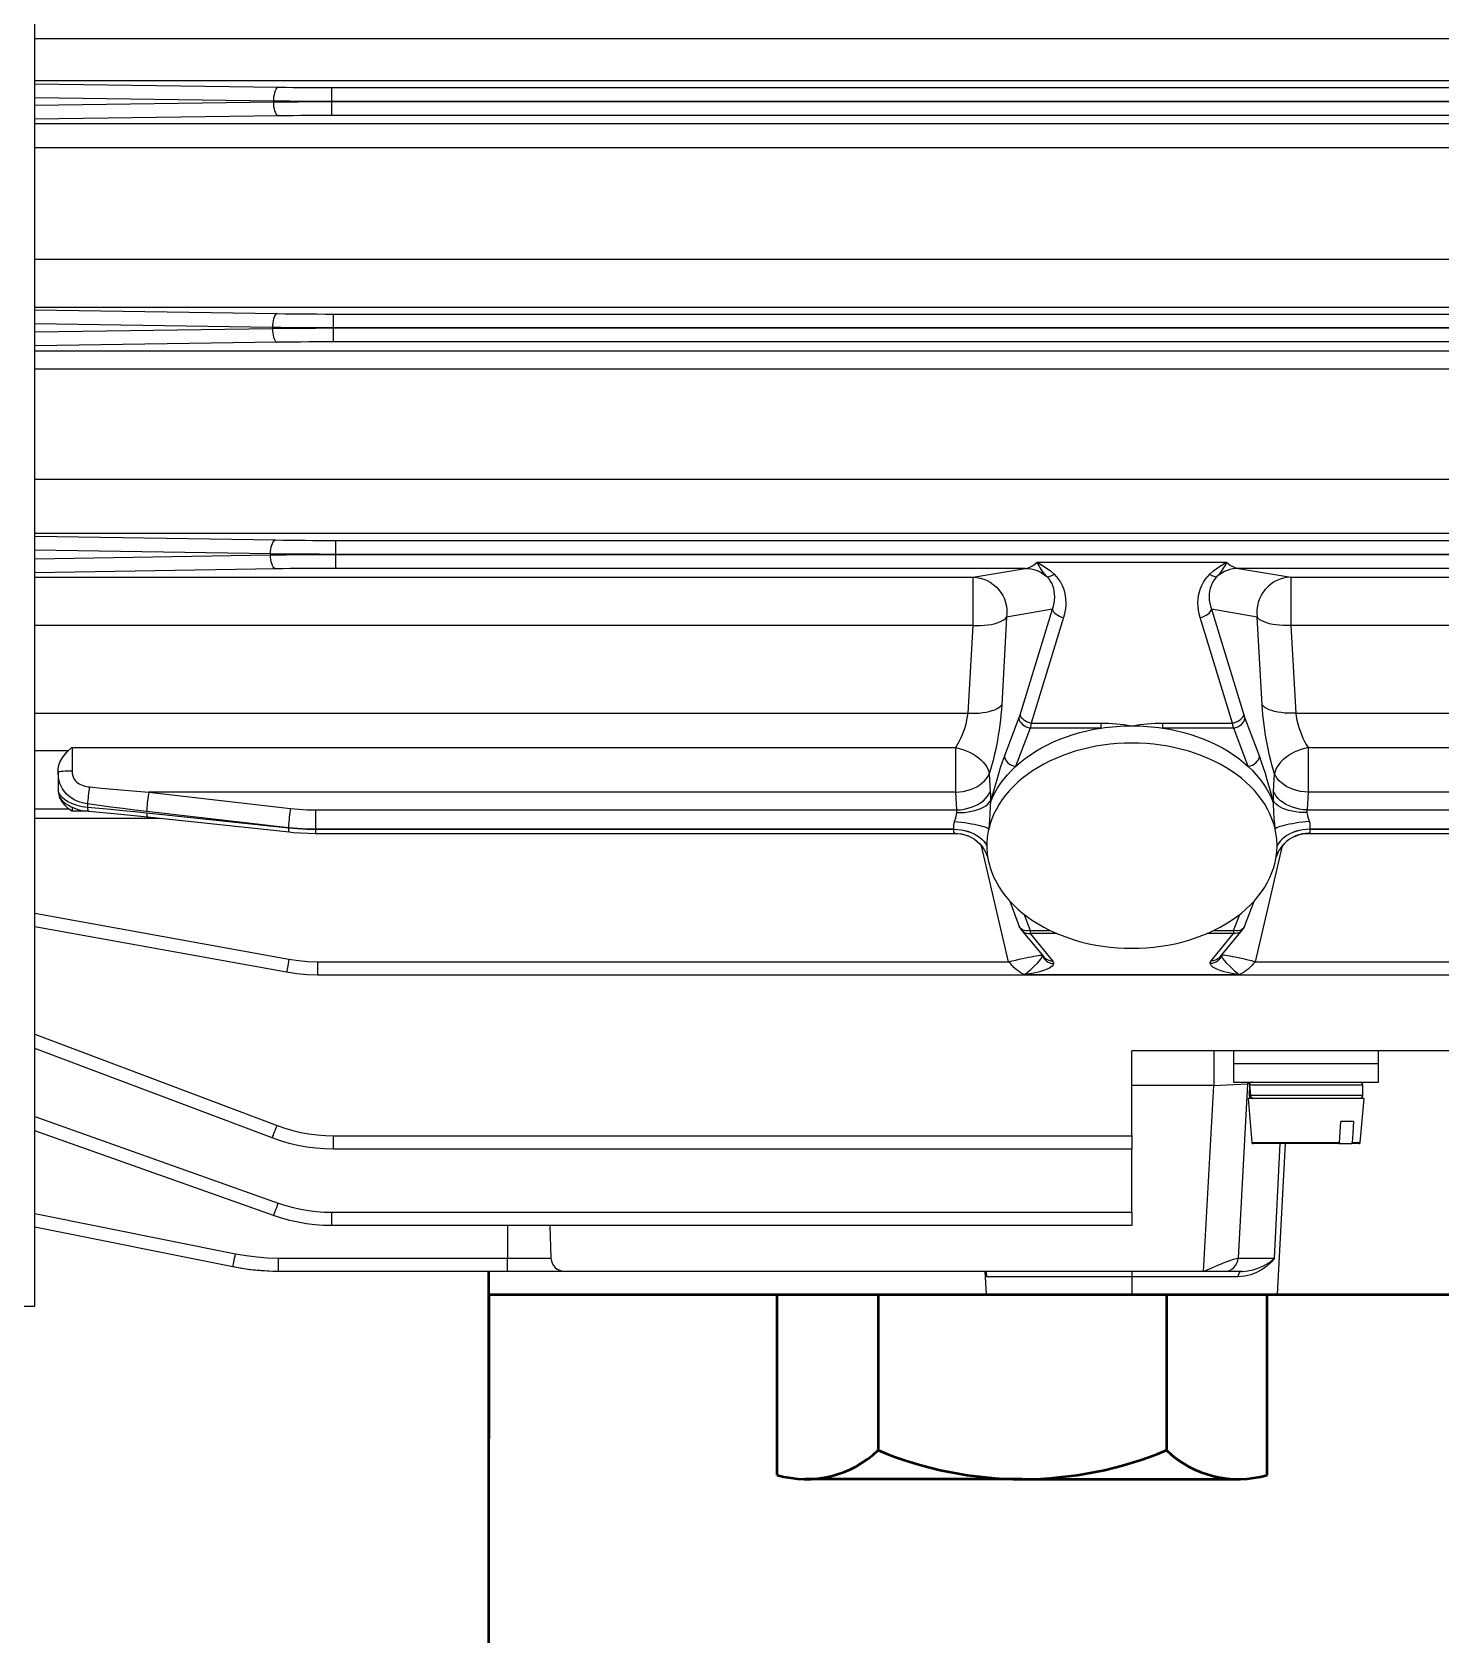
# Model space of a CAD drawing. Header units: millimetres. Extents: x 184 to 2141, y 95 to 1347.
# Drawn here: x 507.2 to 556.1, y 959.8 to 1015.4 of the extents above; entities that cross this region are included whole.
import ezdxf

# ---------------------------------------------------------------- set-up
doc = ezdxf.new("R2010")
doc.units = ezdxf.units.MM
doc.layers.add('gruba', color=7, linetype='Continuous', lineweight=50)

msp = doc.modelspace()

# ---------------------------------------------------------------- linework, layer by layer
at = {"color": 7, "linetype": 'Continuous'}
for p, q in [((507.276, 971.167), (507.276, 1075.424)), ((507.276, 1015.132), (602.239, 1015.132)), ((602.239, 1013.665), (507.276, 1013.665)), ((507.276, 1013.567), (515.722, 1013.447)), ((515.561, 1012.964), (507.276, 1013.082)), ((507.276, 1012.819), (515.561, 1012.937)), ((515.561, 1012.937), (515.561, 1012.964)), ((517.576, 1012.951), (517.576, 1013.434)), ((517.576, 1013.434), (588.798, 1013.434)), ((588.798, 1012.951), (517.576, 1012.951)), ((517.576, 1012.949), (517.576, 1012.951)), ((517.576, 1012.949), (588.798, 1012.949)), ((517.576, 1012.467), (517.576, 1012.949)), ((515.722, 1012.454), (507.276, 1012.334)), ((588.798, 1012.467), (517.576, 1012.467)), ((507.276, 1012.194), (602.239, 1012.194)), ((602.239, 1011.348), (507.276, 1011.348)), ((507.276, 1007.486), (602.239, 1007.486)), ((602.239, 1005.812), (507.276, 1005.812)), ((507.276, 1005.721), (515.685, 1005.595)), ((515.516, 1005.112), (507.276, 1005.236)), ((517.63, 1005.581), (517.63, 1005.098)), ((517.63, 1005.581), (588.744, 1005.581)), ((507.276, 1004.959), (515.516, 1005.082)), ((515.685, 1004.599), (507.276, 1004.473)), ((515.516, 1005.082), (515.516, 1005.112)), ((517.63, 1005.096), (517.63, 1005.098)), ((588.744, 1005.098), (517.63, 1005.098)), ((517.63, 1005.096), (588.744, 1005.096)), ((517.63, 1005.096), (517.63, 1004.613)), ((588.744, 1004.613), (517.63, 1004.613)), ((507.276, 1004.307), (602.239, 1004.307)), ((602.239, 1003.669), (507.276, 1003.669)), ((507.276, 999.848), (602.239, 999.848)), ((602.239, 997.969), (507.276, 997.969)), ((507.276, 997.88), (515.63, 997.744)), ((515.449, 997.261), (507.276, 997.394)), ((517.715, 997.245), (517.715, 997.728)), ((517.715, 997.728), (588.659, 997.728)), ((507.276, 997.094), (515.449, 997.227)), ((515.449, 997.261), (515.449, 997.227)), ((588.659, 997.245), (517.715, 997.245)), ((517.715, 997.245), (517.715, 997.243)), ((517.715, 996.76), (517.715, 997.243)), ((517.715, 997.243), (588.659, 997.243)), ((542.048, 996.971), (548.619, 996.971)), ((515.63, 996.744), (507.276, 996.608)), ((507.276, 996.449), (539.823, 996.449)), ((541.634, 996.76), (517.715, 996.76)), ((539.823, 996.449), (541.634, 996.76)), ((539.823, 994.78), (539.823, 996.449)), ((588.659, 996.76), (549.034, 996.76)), ((549.034, 996.76), (550.844, 996.449)), ((550.844, 996.449), (602.239, 996.449)), ((550.844, 996.449), (550.844, 994.78)), ((542.576, 995.339), (540.988, 995.066)), ((541.455, 991.679), (542.576, 995.339)), ((549.679, 995.066), (548.092, 995.339)), ((548.092, 995.339), (549.213, 991.679)), ((539.823, 994.78), (507.276, 994.78)), ((539.65, 991.736), (539.823, 994.78)), ((540.988, 995.066), (540.816, 992.022)), ((542.964, 995.053), (541.843, 991.393)), ((548.824, 991.393), (547.703, 995.053)), ((549.852, 992.022), (549.679, 995.066)), ((550.844, 994.78), (551.017, 991.736)), ((602.239, 994.78), (550.844, 994.78)), ((507.276, 991.736), (539.65, 991.736)), ((540.911, 990.232), (541.415, 991.563)), ((541.843, 991.393), (544.266, 991.393)), ((544.266, 991.219), (544.266, 991.393)), ((546.401, 991.393), (548.824, 991.393)), ((546.401, 991.219), (546.401, 991.393)), ((549.252, 991.563), (549.756, 990.232)), ((551.017, 991.736), (603.528, 991.736)), ((541.804, 991.219), (541.3, 989.889)), ((544.266, 991.219), (541.804, 991.219)), ((548.864, 991.219), (546.401, 991.219)), ((549.368, 989.889), (548.864, 991.219)), ((507.276, 990.444), (508.449, 990.444)), ((508.565, 990.544), (539.22, 990.544)), ((508.565, 990.544), (508.565, 989.725)), ((539.22, 988.994), (539.22, 990.544)), ((551.447, 990.544), (551.447, 988.994)), ((551.447, 990.544), (597.809, 990.544)), ((508.081, 989.689), (508.081, 989.775)), ((508.081, 989.689), (508.081, 989.062)), ((540.385, 989.638), (540.422, 989.023)), ((550.246, 989.023), (550.282, 989.638)), ((508.565, 988.485), (508.565, 988.337)), ((509.103, 988.587), (509.103, 988.476)), ((511.23, 988.994), (516.15, 988.429)), ((539.22, 988.994), (511.23, 988.994)), ((539.256, 988.38), (539.22, 988.994)), ((540.43, 988.639), (540.426, 988.697)), ((550.237, 988.639), (550.241, 988.697)), ((551.447, 988.994), (551.411, 988.38)), ((595.143, 988.994), (551.447, 988.994)), ((507.276, 988.422), (508.449, 988.422)), ((507.276, 988.092), (511.608, 988.092)), ((509.091, 988.337), (508.565, 988.337)), ((516.075, 987.764), (511.156, 988.329)), ((511.156, 988.28), (516.075, 987.759)), ((511.18, 988.137), (516.099, 987.616)), ((517.008, 988.38), (517.008, 987.71)), ((517.008, 988.38), (539.256, 988.38)), ((551.411, 988.38), (589.366, 988.38)), ((516.075, 987.764), (516.075, 987.759)), ((539.161, 987.71), (517.008, 987.71)), ((517.008, 987.71), (517.008, 987.709)), ((517.008, 987.709), (539.161, 987.709)), ((517.008, 987.709), (517.008, 987.568)), ((517.008, 987.568), (539.2, 987.568)), ((539.198, 987.571), (539.177, 987.572)), ((539.2, 987.571), (539.198, 987.571)), ((551.467, 987.568), (589.366, 987.568)), ((589.366, 987.71), (551.507, 987.71)), ((551.507, 987.709), (589.366, 987.709)), ((541.058, 983.117), (540.119, 987.13)), ((550.548, 987.131), (549.609, 983.117)), ((541.095, 985.22), (541.428, 984.341)), ((549.24, 984.341), (549.573, 985.22)), ((507.276, 984.798), (516.092, 983.206)), ((541.592, 984.759), (541.804, 984.199)), ((548.863, 984.199), (549.075, 984.759)), ((516.006, 982.749), (507.276, 984.326)), ((541.494, 984.227), (542.274, 983.284)), ((541.804, 984.199), (542.499, 984.199)), ((541.804, 984.199), (541.804, 984.093)), ((542.731, 984.093), (541.804, 984.093)), ((541.804, 984.093), (542.584, 983.15)), ((548.863, 984.093), (547.936, 984.093)), ((548.083, 983.15), (548.863, 984.093)), ((548.169, 984.199), (548.863, 984.199)), ((548.393, 983.284), (549.173, 984.227)), ((548.863, 984.199), (548.863, 984.093)), ((517.08, 983.117), (541.058, 983.117)), ((517.08, 983.117), (517.08, 982.653)), ((549.609, 983.117), (589.294, 983.117)), ((589.294, 982.653), (517.08, 982.653)), ((541.614, 982.669), (549.053, 982.669)), ((507.276, 980.607), (515.679, 977.438)), ((515.508, 977.005), (507.276, 980.11)), ((595.071, 980.027), (545.334, 980.027)), ((545.334, 977.08), (545.334, 980.027)), ((548.17, 980.027), (548.17, 978.819)), ((548.858, 980.027), (548.858, 979.584)), ((548.858, 979.584), (548.858, 978.94)), ((548.858, 979.584), (553.892, 979.584)), ((548.858, 979.584), (553.892, 979.584)), ((553.892, 979.584), (553.892, 980.027)), ((553.892, 978.94), (553.892, 979.584)), ((548.17, 978.819), (545.334, 978.819)), ((547.821, 972.376), (548.17, 978.819)), ((548.17, 978.819), (549.343, 978.882)), ((548.858, 978.94), (553.892, 978.94)), ((549.343, 978.882), (549.014, 972.834)), ((549.347, 978.94), (549.343, 978.882)), ((549.423, 978.882), (549.343, 978.882)), ((549.405, 978.587), (549.405, 978.477)), ((549.406, 978.477), (549.405, 978.477)), ((553.344, 978.839), (549.414, 978.839)), ((553.344, 978.477), (549.444, 978.477)), ((553.344, 978.477), (553.344, 978.839)), ((549.361, 978.376), (549.495, 976.842)), ((553.388, 978.376), (549.361, 978.376)), ((553.254, 976.842), (553.388, 978.376)), ((507.276, 977.748), (515.719, 974.747)), ((552.535, 976.842), (552.583, 977.571)), ((553.026, 977.571), (552.583, 977.571)), ((515.557, 974.311), (507.276, 977.255)), ((517.64, 977.08), (545.334, 977.08)), ((517.64, 976.616), (517.64, 977.08)), ((545.334, 977.08), (545.334, 976.616)), ((549.495, 976.842), (552.535, 976.842)), ((552.505, 976.806), (549.535, 976.806)), ((550.281, 972.834), (550.482, 976.806)), ((550.389, 971.57), (550.663, 976.806)), ((552.505, 976.806), (552.947, 976.806)), ((553.214, 976.806), (552.947, 976.806)), ((552.978, 976.842), (553.254, 976.842)), ((545.334, 976.616), (517.64, 976.616)), ((545.334, 974.426), (545.334, 976.616)), ((507.276, 974.38), (514.239, 972.986)), ((517.58, 974.426), (545.334, 974.426)), ((517.58, 973.962), (517.58, 974.426)), ((545.334, 974.426), (545.334, 973.962)), ((514.145, 972.532), (507.276, 973.908)), ((545.334, 973.962), (517.58, 973.962)), ((523.667, 973.962), (523.667, 972.838)), ((525.142, 973.962), (525.181, 972.838)), ((514.34, 972.493), (514.154, 972.531)), ((514.341, 972.496), (514.34, 972.493)), ((515.527, 972.378), (515.527, 972.376)), ((515.717, 972.376), (515.527, 972.376)), ((515.727, 972.838), (523.667, 972.838)), ((515.727, 972.376), (515.727, 972.838)), ((523.667, 972.376), (515.727, 972.376)), ((523.667, 972.838), (525.181, 972.838)), ((523.667, 972.376), (523.667, 972.838)), ((525.66, 972.376), (523.667, 972.376)), ((547.821, 972.376), (525.66, 972.376)), ((540.236, 972.374), (540.278, 971.57)), ((545.334, 972.376), (545.334, 972.185)), ((545.334, 972.376), (545.334, 972.185)), ((548.548, 972.376), (547.821, 972.376)), ((549.157, 972.376), (548.548, 972.376)), ((549.014, 972.834), (550.281, 972.834)), ((540.288, 972.185), (540.28, 972.343)), ((545.334, 972.185), (540.288, 972.185)), ((545.334, 972.185), (545.334, 972.185)), ((549.012, 972.185), (545.334, 972.185)), ((545.334, 972.185), (545.334, 971.57)), ((545.334, 972.185), (545.334, 971.57)), ((532.564, 971.57), (531.372, 971.57)), ((532.564, 971.57), (543.453, 971.57)), ((545.334, 971.57), (540.278, 971.57)), ((545.334, 971.57), (545.334, 971.57)), ((550.389, 971.57), (545.334, 971.57)), ((472.923, 971.167), (507.276, 971.167))]:
    msp.add_line(p, q, dxfattribs=at)
at = {"color": 7, "linetype": 'Continuous', "flags": 128}
for points in [[(515.561, 1012.964), (515.564, 1013.046), (515.572, 1013.126), (515.585, 1013.2), (515.601, 1013.268), (515.621, 1013.328), (515.643, 1013.376), (515.668, 1013.413), (515.695, 1013.437), (515.722, 1013.447)], [(517.576, 1012.951), (517.282, 1012.952), (516.99, 1012.952), (516.699, 1012.954), (516.409, 1012.955), (516.123, 1012.958), (515.84, 1012.961), (515.561, 1012.964)], [(515.561, 1012.937), (515.84, 1012.94), (516.123, 1012.943), (516.409, 1012.945), (516.699, 1012.947), (516.99, 1012.948), (517.282, 1012.949), (517.576, 1012.949)], [(515.722, 1012.454), (515.695, 1012.464), (515.668, 1012.488), (515.643, 1012.524), (515.621, 1012.573), (515.601, 1012.632), (515.585, 1012.7), (515.572, 1012.775), (515.564, 1012.855), (515.561, 1012.937)], [(515.722, 1013.447), (515.979, 1013.444), (516.239, 1013.441), (516.503, 1013.438), (516.769, 1013.437), (517.037, 1013.435), (517.306, 1013.434), (517.576, 1013.434)], [(517.576, 1012.467), (517.306, 1012.466), (517.037, 1012.466), (516.769, 1012.464), (516.503, 1012.462), (516.239, 1012.46), (515.979, 1012.457), (515.722, 1012.454)], [(515.685, 1005.595), (515.657, 1005.585), (515.629, 1005.561), (515.603, 1005.524), (515.579, 1005.476), (515.558, 1005.417), (515.541, 1005.349), (515.528, 1005.274), (515.52, 1005.194), (515.516, 1005.112)], [(515.685, 1005.595), (515.954, 1005.591), (516.226, 1005.588), (516.503, 1005.586), (516.782, 1005.584), (517.063, 1005.582), (517.346, 1005.581), (517.63, 1005.581)], [(517.63, 1005.098), (517.322, 1005.098), (517.014, 1005.099), (516.708, 1005.101), (516.405, 1005.103), (516.104, 1005.105), (515.808, 1005.108), (515.516, 1005.112)], [(515.516, 1005.082), (515.808, 1005.086), (516.104, 1005.089), (516.405, 1005.092), (516.708, 1005.094), (517.014, 1005.095), (517.322, 1005.096), (517.63, 1005.096)], [(515.516, 1005.082), (515.52, 1005), (515.528, 1004.921), (515.541, 1004.846), (515.558, 1004.778), (515.579, 1004.719), (515.603, 1004.67), (515.629, 1004.633), (515.657, 1004.609), (515.685, 1004.599)], [(517.63, 1004.613), (517.346, 1004.613), (517.063, 1004.612), (516.782, 1004.611), (516.503, 1004.609), (516.226, 1004.606), (515.954, 1004.603), (515.685, 1004.599)], [(515.449, 997.261), (515.452, 997.343), (515.461, 997.423), (515.475, 997.498), (515.493, 997.566), (515.516, 997.625), (515.541, 997.674), (515.569, 997.71), (515.599, 997.734), (515.63, 997.744)], [(515.63, 997.744), (515.88, 997.74), (516.134, 997.737), (516.392, 997.734), (516.653, 997.732), (516.916, 997.73), (517.181, 997.729), (517.448, 997.728), (517.715, 997.728)], [(517.715, 997.245), (517.424, 997.245), (517.135, 997.246), (516.847, 997.247), (516.56, 997.249), (516.277, 997.251), (515.997, 997.254), (515.72, 997.257), (515.449, 997.261)], [(515.449, 997.227), (515.72, 997.231), (515.997, 997.234), (516.277, 997.237), (516.56, 997.239), (516.847, 997.241), (517.135, 997.242), (517.424, 997.243), (517.715, 997.243)], [(515.63, 996.744), (515.599, 996.754), (515.569, 996.778), (515.541, 996.814), (515.516, 996.863), (515.493, 996.922), (515.475, 996.99), (515.461, 997.065), (515.452, 997.145), (515.449, 997.227)], [(541.634, 996.76), (541.698, 996.769), (541.766, 996.789), (541.837, 996.82), (541.909, 996.862), (541.98, 996.912), (542.048, 996.971)], [(542.384, 996.476), (542.3, 996.574), (542.22, 996.675), (542.139, 996.797), (542.08, 996.905), (542.05, 996.967), (542.048, 996.971)], [(542.048, 996.971), (542.052, 996.969), (542.108, 996.938), (542.364, 996.777), (542.504, 996.672), (542.634, 996.557)], [(548.034, 996.557), (548.164, 996.672), (548.304, 996.777), (548.559, 996.938), (548.615, 996.969), (548.619, 996.971)], [(548.619, 996.971), (548.618, 996.967), (548.588, 996.905), (548.528, 996.797), (548.447, 996.675), (548.367, 996.574), (548.284, 996.476)], [(548.619, 996.971), (548.688, 996.912), (548.759, 996.862), (548.831, 996.82), (548.901, 996.789), (548.97, 996.769), (549.034, 996.76)], [(517.715, 996.76), (517.448, 996.76), (517.181, 996.759), (516.916, 996.758), (516.653, 996.756), (516.392, 996.754), (516.134, 996.751), (515.88, 996.748), (515.63, 996.744)], [(539.823, 996.449), (539.948, 996.441), (540.072, 996.42), (540.193, 996.384), (540.31, 996.336), (540.422, 996.276), (540.526, 996.203), (540.623, 996.12), (540.71, 996.027), (540.787, 995.925), (540.854, 995.815), (540.908, 995.698), (540.951, 995.576), (540.98, 995.451), (540.996, 995.323), (540.999, 995.194), (540.988, 995.066)], [(541.634, 996.76), (541.735, 996.755), (541.836, 996.74), (541.935, 996.717), (542.032, 996.685), (542.126, 996.645), (542.217, 996.596), (542.303, 996.54), (542.384, 996.476)], [(542.384, 996.476), (542.406, 996.471), (542.432, 996.47), (542.461, 996.474), (542.493, 996.483), (542.526, 996.495), (542.561, 996.512), (542.597, 996.533), (542.634, 996.557)], [(542.576, 995.339), (542.61, 995.444), (542.634, 995.551), (542.65, 995.657), (542.656, 995.762), (542.653, 995.865), (542.641, 995.965), (542.62, 996.063), (542.59, 996.156), (542.551, 996.244), (542.503, 996.328), (542.447, 996.405), (542.384, 996.476)], [(542.634, 996.557), (542.715, 996.471), (542.789, 996.377), (542.854, 996.276), (542.909, 996.17), (542.956, 996.058), (542.992, 995.941), (543.019, 995.82), (543.035, 995.696), (543.041, 995.57), (543.037, 995.441), (543.023, 995.312), (542.999, 995.182), (542.964, 995.053)], [(547.703, 995.053), (547.669, 995.182), (547.644, 995.312), (547.63, 995.441), (547.626, 995.57), (547.632, 995.696), (547.649, 995.82), (547.675, 995.941), (547.712, 996.058), (547.758, 996.17), (547.814, 996.276), (547.879, 996.377), (547.952, 996.471), (548.034, 996.557)], [(548.284, 996.476), (548.22, 996.405), (548.165, 996.328), (548.117, 996.244), (548.078, 996.156), (548.047, 996.063), (548.026, 995.965), (548.014, 995.865), (548.011, 995.762), (548.018, 995.657), (548.033, 995.551), (548.058, 995.444), (548.092, 995.339)], [(548.034, 996.557), (548.07, 996.533), (548.106, 996.512), (548.141, 996.495), (548.175, 996.483), (548.206, 996.474), (548.235, 996.47), (548.261, 996.471), (548.284, 996.476)], [(549.034, 996.76), (548.932, 996.755), (548.832, 996.74), (548.732, 996.717), (548.635, 996.685), (548.541, 996.645), (548.451, 996.596), (548.365, 996.54), (548.284, 996.476)], [(550.844, 996.449), (550.719, 996.441), (550.595, 996.42), (550.474, 996.384), (550.357, 996.336), (550.246, 996.276), (550.141, 996.203), (550.045, 996.12), (549.957, 996.027), (549.88, 995.925), (549.814, 995.815), (549.759, 995.698), (549.717, 995.576), (549.688, 995.451), (549.671, 995.323), (549.668, 995.194), (549.679, 995.066)], [(542.576, 995.339), (542.59, 995.295), (542.616, 995.251), (542.654, 995.207), (542.702, 995.167), (542.76, 995.13), (542.824, 995.098), (542.893, 995.072), (542.964, 995.053)], [(547.703, 995.053), (547.774, 995.072), (547.843, 995.098), (547.908, 995.13), (547.965, 995.167), (548.014, 995.207), (548.052, 995.251), (548.078, 995.295), (548.092, 995.339)], [(539.823, 994.78), (539.954, 994.776), (540.084, 994.778), (540.211, 994.786), (540.333, 994.798), (540.449, 994.817), (540.558, 994.84), (540.657, 994.868), (540.747, 994.9), (540.826, 994.937), (540.893, 994.977), (540.948, 995.02), (540.988, 995.066)], [(550.844, 994.78), (550.713, 994.776), (550.583, 994.778), (550.457, 994.786), (550.335, 994.798), (550.218, 994.817), (550.11, 994.84), (550.01, 994.868), (549.92, 994.9), (549.841, 994.937), (549.774, 994.977), (549.72, 995.02), (549.679, 995.066)], [(539.65, 991.736), (539.782, 991.733), (539.912, 991.734), (540.038, 991.742), (540.16, 991.755), (540.276, 991.773), (540.385, 991.796), (540.485, 991.824), (540.575, 991.857), (540.654, 991.893), (540.721, 991.933), (540.775, 991.976), (540.816, 992.022)], [(540.816, 992.022), (540.805, 991.854), (540.79, 991.681), (540.772, 991.505), (540.75, 991.327), (540.725, 991.148), (540.698, 990.968), (540.667, 990.789), (540.633, 990.612), (540.597, 990.437), (540.559, 990.266), (540.518, 990.1), (540.476, 989.939), (540.431, 989.785), (540.385, 989.638)], [(550.282, 989.638), (550.236, 989.785), (550.192, 989.939), (550.149, 990.1), (550.109, 990.266), (550.07, 990.437), (550.034, 990.612), (550.001, 990.789), (549.97, 990.968), (549.942, 991.148), (549.917, 991.327), (549.896, 991.505), (549.878, 991.681), (549.863, 991.854), (549.852, 992.022)], [(551.017, 991.736), (550.886, 991.733), (550.756, 991.734), (550.629, 991.742), (550.507, 991.755), (550.391, 991.773), (550.283, 991.796), (550.183, 991.824), (550.093, 991.857), (550.014, 991.893), (549.947, 991.933), (549.893, 991.976), (549.852, 992.022)], [(539.22, 990.544), (539.284, 990.648), (539.344, 990.759), (539.401, 990.875), (539.454, 990.996), (539.501, 991.119), (539.544, 991.245), (539.58, 991.371), (539.61, 991.495), (539.634, 991.618), (539.65, 991.736)], [(541.415, 991.563), (541.429, 991.599), (541.442, 991.638), (541.455, 991.679)], [(541.415, 991.563), (541.426, 991.507), (541.451, 991.452), (541.488, 991.398), (541.536, 991.348), (541.594, 991.304), (541.66, 991.267), (541.73, 991.238), (541.804, 991.219)], [(541.455, 991.679), (541.468, 991.635), (541.495, 991.591), (541.533, 991.547), (541.581, 991.507), (541.639, 991.47), (541.703, 991.438), (541.772, 991.412), (541.843, 991.393)], [(541.843, 991.393), (541.83, 991.332), (541.817, 991.274), (541.804, 991.219)], [(544.266, 991.393), (544.529, 991.388), (544.79, 991.371), (545.053, 991.342), (545.314, 991.303), (545.334, 991.299)], [(544.266, 991.219), (544.398, 991.238), (544.531, 991.254), (544.664, 991.268), (544.797, 991.279), (544.931, 991.288), (545.065, 991.294), (545.199, 991.298), (545.334, 991.299)], [(545.334, 991.299), (545.354, 991.303), (545.612, 991.342), (545.872, 991.37), (546.136, 991.387), (546.401, 991.393)], [(545.334, 991.299), (545.468, 991.298), (545.602, 991.294), (545.737, 991.288), (545.87, 991.279), (546.004, 991.268), (546.137, 991.254), (546.269, 991.238), (546.401, 991.219)], [(548.824, 991.393), (548.896, 991.412), (548.965, 991.438), (549.029, 991.47), (549.086, 991.507), (549.135, 991.547), (549.173, 991.591), (549.199, 991.635), (549.213, 991.679)], [(548.864, 991.219), (548.85, 991.274), (548.837, 991.332), (548.824, 991.393)], [(548.864, 991.219), (548.937, 991.238), (549.008, 991.267), (549.073, 991.304), (549.131, 991.348), (549.18, 991.398), (549.217, 991.452), (549.241, 991.507), (549.252, 991.563)], [(549.213, 991.679), (549.226, 991.638), (549.239, 991.599), (549.252, 991.563)], [(551.017, 991.736), (551.034, 991.618), (551.057, 991.495), (551.087, 991.371), (551.124, 991.245), (551.166, 991.119), (551.214, 990.996), (551.266, 990.875), (551.323, 990.759), (551.384, 990.648), (551.447, 990.544)], [(550.3, 987.721), (550.253, 987.896), (550.193, 988.07), (550.121, 988.241), (550.037, 988.41), (549.941, 988.576), (549.833, 988.737), (549.714, 988.895), (549.583, 989.049), (549.442, 989.197), (549.291, 989.34), (549.13, 989.478), (548.959, 989.61), (548.779, 989.736), (548.59, 989.855), (548.393, 989.967), (548.189, 990.072), (547.977, 990.17), (547.758, 990.26), (547.534, 990.342), (547.303, 990.416), (547.068, 990.482), (546.829, 990.539), (546.585, 990.588), (546.339, 990.628), (546.09, 990.66), (545.839, 990.682), (545.587, 990.695), (545.334, 990.7), (545.081, 990.695), (544.829, 990.682), (544.578, 990.66), (544.329, 990.628), (544.082, 990.588), (543.839, 990.539), (543.599, 990.482), (543.364, 990.416), (543.134, 990.342), (542.909, 990.26), (542.691, 990.17), (542.479, 990.072), (542.274, 989.967), (542.077, 989.855), (541.888, 989.736), (541.708, 989.61), (541.538, 989.478), (541.376, 989.34), (541.225, 989.197), (541.084, 989.049), (540.954, 988.895), (540.835, 988.737), (540.727, 988.576), (540.631, 988.41), (540.547, 988.241), (540.474, 988.07), (540.414, 987.896), (540.367, 987.721)], [(541.3, 989.889), (541.46, 990.03), (541.631, 990.165), (541.811, 990.294), (542, 990.417), (542.197, 990.532), (542.402, 990.64), (542.615, 990.741), (542.835, 990.834), (543.061, 990.919), (543.293, 990.996), (543.53, 991.065), (543.772, 991.125), (544.017, 991.177), (544.266, 991.219)], [(546.401, 991.219), (546.65, 991.177), (546.896, 991.125), (547.138, 991.065), (547.375, 990.996), (547.607, 990.919), (547.833, 990.834), (548.052, 990.741), (548.265, 990.64), (548.471, 990.532), (548.668, 990.417), (548.857, 990.294), (549.037, 990.165), (549.207, 990.03), (549.368, 989.889)], [(508.081, 989.775), (508.098, 989.904), (508.143, 990.034), (508.246, 990.214), (508.387, 990.385), (508.449, 990.444)], [(508.449, 990.444), (508.563, 990.542), (508.565, 990.544)], [(539.22, 990.544), (539.344, 990.514), (539.466, 990.477), (539.586, 990.432), (539.701, 990.38), (539.811, 990.322), (539.915, 990.258), (540.01, 990.189), (540.097, 990.116), (540.174, 990.04), (540.24, 989.961), (540.295, 989.88), (540.338, 989.799), (540.368, 989.718), (540.385, 989.638)], [(540.43, 988.639), (540.432, 988.646), (540.542, 989.045), (540.654, 989.437), (540.716, 989.647), (540.779, 989.85), (540.845, 990.047), (540.911, 990.232)], [(540.911, 990.232), (540.922, 990.177), (540.946, 990.121), (540.983, 990.068), (541.032, 990.018), (541.09, 989.973), (541.156, 989.936), (541.226, 989.908), (541.3, 989.889)], [(549.368, 989.889), (549.441, 989.908), (549.512, 989.936), (549.578, 989.973), (549.636, 990.018), (549.684, 990.068), (549.721, 990.121), (549.745, 990.177), (549.756, 990.232)], [(549.756, 990.232), (549.822, 990.05), (549.886, 989.855), (549.951, 989.65), (550.014, 989.437), (550.125, 989.046), (550.235, 988.646), (550.237, 988.639)], [(551.447, 990.544), (551.324, 990.514), (551.201, 990.477), (551.082, 990.432), (550.966, 990.38), (550.856, 990.322), (550.753, 990.258), (550.657, 990.189), (550.57, 990.116), (550.493, 990.04), (550.427, 989.961), (550.372, 989.88), (550.329, 989.799), (550.299, 989.718), (550.282, 989.638)], [(508.565, 989.725), (508.481, 989.724), (508.399, 989.723), (508.323, 989.72), (508.254, 989.716), (508.194, 989.712), (508.146, 989.707), (508.111, 989.701), (508.089, 989.695), (508.081, 989.689)], [(509.103, 988.587), (509.02, 988.6), (508.836, 988.647), (508.663, 988.719), (508.5, 988.819), (508.36, 988.943), (508.234, 989.109), (508.144, 989.298), (508.097, 989.489), (508.081, 989.689)], [(508.565, 989.725), (508.57, 989.642), (508.589, 989.562), (508.602, 989.523), (508.64, 989.452), (508.69, 989.388), (508.732, 989.347), (508.818, 989.287), (508.914, 989.24), (509.019, 989.206), (509.128, 989.184), (509.178, 989.178)], [(539.22, 988.994), (539.351, 989.003), (539.481, 989.022), (539.608, 989.05), (539.73, 989.087), (539.846, 989.133), (539.954, 989.187), (540.054, 989.248), (540.144, 989.316), (540.223, 989.39), (540.29, 989.469), (540.344, 989.551), (540.385, 989.638)], [(540.43, 988.639), (540.5, 988.807), (540.582, 988.972), (540.675, 989.135), (540.778, 989.294), (540.893, 989.449), (541.019, 989.6), (541.154, 989.747), (541.3, 989.889)], [(549.368, 989.889), (549.513, 989.747), (549.649, 989.6), (549.774, 989.449), (549.889, 989.294), (549.993, 989.135), (550.086, 988.972), (550.167, 988.807), (550.237, 988.639)], [(551.447, 988.994), (551.316, 989.003), (551.186, 989.022), (551.06, 989.05), (550.938, 989.087), (550.822, 989.133), (550.713, 989.187), (550.614, 989.248), (550.524, 989.316), (550.445, 989.39), (550.377, 989.469), (550.323, 989.551), (550.282, 989.638)], [(508.081, 989.062), (508.102, 988.978), (508.145, 988.907), (508.212, 988.832), (508.307, 988.754), (508.424, 988.678), (508.569, 988.608), (508.733, 988.549), (508.913, 988.504), (509.103, 988.476)], [(508.082, 989.061), (508.083, 989.019), (508.092, 988.96), (508.107, 988.904), (508.127, 988.854), (508.15, 988.81), (508.176, 988.77), (508.204, 988.734), (508.235, 988.699), (508.275, 988.661), (508.33, 988.617), (508.396, 988.571), (508.466, 988.529), (508.538, 988.492), (508.624, 988.454), (508.715, 988.42), (508.815, 988.389), (508.917, 988.364), (509.026, 988.345), (509.137, 988.332)], [(509.178, 989.178), (509.165, 989.107), (509.152, 989.031), (509.141, 988.951), (509.13, 988.871), (509.121, 988.792), (509.113, 988.717), (509.107, 988.648), (509.103, 988.587)], [(509.178, 989.178), (509.583, 989.14), (509.992, 989.102), (510.403, 989.065), (510.816, 989.029), (511.23, 988.994)], [(508.449, 988.422), (508.382, 988.482), (508.321, 988.547), (508.215, 988.686), (508.136, 988.828), (508.13, 988.849)], [(511.156, 988.329), (510.742, 988.377), (510.329, 988.428), (509.917, 988.479), (509.509, 988.532), (509.103, 988.587)], [(509.103, 988.476), (509.509, 988.441), (509.917, 988.404), (510.329, 988.364), (510.742, 988.323), (511.156, 988.28)], [(509.103, 988.476), (509.107, 988.423), (509.113, 988.382), (509.121, 988.352), (509.13, 988.336), (509.137, 988.332)], [(511.23, 988.994), (511.218, 988.93), (511.206, 988.858), (511.194, 988.781), (511.184, 988.701), (511.174, 988.619), (511.167, 988.539), (511.161, 988.462), (511.157, 988.392), (511.156, 988.329)], [(539.256, 988.38), (539.388, 988.389), (539.517, 988.408), (539.644, 988.436), (539.766, 988.473), (539.882, 988.519), (539.99, 988.572), (540.09, 988.634), (540.18, 988.701), (540.259, 988.775), (540.326, 988.854), (540.381, 988.937), (540.422, 989.023)], [(539.261, 988.287), (539.392, 988.288), (539.521, 988.296), (539.648, 988.311), (539.77, 988.332), (539.886, 988.36), (539.994, 988.394), (540.094, 988.433), (540.184, 988.478), (540.263, 988.527), (540.33, 988.581), (540.385, 988.638), (540.426, 988.697)], [(540.426, 988.697), (540.421, 988.489), (540.409, 988.265), (540.391, 988.014), (540.37, 987.751), (540.367, 987.721)], [(540.422, 989.023), (540.426, 988.921), (540.428, 988.812), (540.426, 988.697)], [(550.241, 988.697), (550.24, 988.812), (550.241, 988.921), (550.246, 989.023)], [(550.3, 987.721), (550.286, 987.895), (550.272, 988.07), (550.255, 988.322), (550.244, 988.567), (550.241, 988.697)], [(551.407, 988.287), (551.276, 988.288), (551.146, 988.296), (551.02, 988.311), (550.898, 988.332), (550.782, 988.36), (550.673, 988.394), (550.574, 988.433), (550.484, 988.478), (550.404, 988.527), (550.337, 988.581), (550.283, 988.638), (550.241, 988.697)], [(551.411, 988.38), (551.28, 988.389), (551.15, 988.408), (551.024, 988.436), (550.902, 988.473), (550.786, 988.519), (550.677, 988.572), (550.577, 988.634), (550.487, 988.701), (550.408, 988.775), (550.341, 988.854), (550.287, 988.937), (550.246, 989.023)], [(508.565, 988.337), (508.563, 988.339), (508.449, 988.422)], [(509.137, 988.332), (510.148, 988.241), (511.18, 988.137)], [(511.156, 988.28), (511.157, 988.227), (511.161, 988.185), (511.167, 988.156), (511.174, 988.14), (511.18, 988.137)], [(516.15, 988.429), (516.137, 988.365), (516.125, 988.293), (516.113, 988.216), (516.103, 988.135), (516.094, 988.054), (516.086, 987.973), (516.08, 987.897), (516.077, 987.826), (516.075, 987.764)], [(516.15, 988.429), (516.435, 988.402), (516.721, 988.385), (517.008, 988.38)], [(539.161, 987.71), (539.16, 987.74), (539.158, 987.801), (539.157, 987.869), (539.162, 987.925), (539.177, 987.984)], [(539.177, 987.984), (539.18, 987.994), (539.208, 988.074), (539.234, 988.156), (539.251, 988.221), (539.261, 988.287)], [(539.177, 987.984), (539.299, 987.971), (539.421, 987.957), (539.539, 987.941), (539.654, 987.923), (539.764, 987.904), (539.868, 987.885), (539.965, 987.865), (540.054, 987.844), (540.133, 987.823), (540.202, 987.802), (540.261, 987.781), (540.308, 987.76), (540.344, 987.74), (540.367, 987.721)], [(539.261, 988.287), (539.262, 988.32), (539.261, 988.351), (539.256, 988.38)], [(551.491, 987.984), (551.368, 987.971), (551.247, 987.957), (551.128, 987.941), (551.013, 987.923), (550.903, 987.904), (550.799, 987.885), (550.702, 987.865), (550.614, 987.844), (550.535, 987.823), (550.465, 987.802), (550.407, 987.781), (550.359, 987.76), (550.324, 987.74), (550.3, 987.721)], [(551.411, 988.38), (551.407, 988.351), (551.405, 988.32), (551.407, 988.287)], [(551.407, 988.287), (551.412, 988.248), (551.428, 988.173), (551.452, 988.095), (551.491, 987.984)], [(551.491, 987.984), (551.499, 987.959), (551.509, 987.901), (551.511, 987.845), (551.51, 987.807), (551.507, 987.71)], [(517.008, 987.71), (516.696, 987.716), (516.385, 987.734), (516.075, 987.764)], [(516.075, 987.759), (516.385, 987.731), (516.696, 987.715), (517.008, 987.709)], [(516.075, 987.759), (516.077, 987.705), (516.08, 987.664), (516.086, 987.634), (516.094, 987.619), (516.099, 987.616)], [(516.099, 987.616), (516.237, 987.602), (516.496, 987.583), (516.757, 987.571), (517.008, 987.568)], [(539.177, 987.572), (539.169, 987.577), (539.159, 987.592), (539.157, 987.614), (539.157, 987.634), (539.161, 987.709)], [(539.161, 987.71), (539.284, 987.706), (539.407, 987.693), (539.527, 987.67), (539.642, 987.64), (539.753, 987.6), (539.858, 987.554), (539.955, 987.499), (540.044, 987.439), (540.124, 987.371), (540.194, 987.299), (540.252, 987.222), (540.3, 987.141)], [(539.161, 987.709), (539.161, 987.709), (539.161, 987.71), (539.161, 987.71), (539.161, 987.71), (539.161, 987.71), (539.161, 987.71), (539.161, 987.71), (539.161, 987.71)], [(539.161, 987.709), (539.284, 987.705), (539.407, 987.691), (539.527, 987.669), (539.642, 987.638), (539.753, 987.599), (539.858, 987.553), (539.955, 987.498), (540.044, 987.437), (540.124, 987.37), (540.194, 987.298), (540.252, 987.221), (540.3, 987.14)], [(539.177, 987.572), (539.299, 987.568), (539.421, 987.551), (539.539, 987.522), (539.649, 987.483)], [(539.198, 987.568), (539.277, 987.566), (539.39, 987.553), (539.5, 987.53), (539.604, 987.498), (539.679, 987.467)], [(539.649, 987.483), (539.654, 987.481), (539.764, 987.428), (539.868, 987.364), (539.965, 987.29), (540.054, 987.207), (540.133, 987.115), (540.202, 987.015), (540.224, 986.979)], [(540.367, 987.721), (540.351, 987.649), (540.338, 987.577), (540.326, 987.504), (540.317, 987.432), (540.309, 987.359), (540.304, 987.286), (540.301, 987.214), (540.3, 987.141)], [(550.368, 987.141), (550.367, 987.214), (550.364, 987.286), (550.358, 987.359), (550.351, 987.432), (550.341, 987.504), (550.33, 987.577), (550.316, 987.649), (550.3, 987.721)], [(551.507, 987.71), (551.383, 987.706), (551.261, 987.693), (551.141, 987.67), (551.025, 987.64), (550.914, 987.6), (550.809, 987.554), (550.712, 987.499), (550.623, 987.439), (550.543, 987.371), (550.474, 987.299), (550.415, 987.222), (550.368, 987.141)], [(551.507, 987.709), (551.383, 987.705), (551.261, 987.691), (551.141, 987.669), (551.025, 987.638), (550.914, 987.599), (550.809, 987.553), (550.712, 987.498), (550.623, 987.437), (550.543, 987.37), (550.474, 987.298), (550.415, 987.221), (550.368, 987.14)], [(551.002, 987.476), (550.903, 987.428), (550.799, 987.364), (550.702, 987.29), (550.614, 987.207), (550.535, 987.115), (550.465, 987.015), (550.446, 986.982)], [(550.982, 987.463), (551.058, 987.495), (551.161, 987.528), (551.268, 987.551), (551.387, 987.565), (551.467, 987.566)], [(551.491, 987.572), (551.368, 987.568), (551.247, 987.551), (551.128, 987.522), (551.013, 987.481), (551.002, 987.476)], [(551.491, 987.572), (551.487, 987.571), (551.467, 987.569)], [(551.507, 987.709), (551.507, 987.682), (551.51, 987.638), (551.511, 987.604), (551.506, 987.585), (551.491, 987.572)], [(551.507, 987.71), (551.507, 987.71), (551.507, 987.71), (551.507, 987.71), (551.507, 987.71), (551.507, 987.71), (551.507, 987.71), (551.507, 987.709), (551.507, 987.709)], [(540.056, 987.203), (540.098, 987.158), (540.152, 987.09), (540.159, 987.078)], [(540.222, 986.98), (540.257, 986.915), (540.293, 986.834), (540.319, 986.758), (540.338, 986.692), (540.346, 986.655)], [(540.3, 987.141), (540.3, 987.141), (540.3, 987.141), (540.3, 987.14), (540.3, 987.14), (540.3, 987.14), (540.3, 987.14), (540.3, 987.14), (540.3, 987.14)], [(540.3, 987.14), (540.301, 987.067), (540.304, 986.994), (540.309, 986.922), (540.317, 986.849), (540.326, 986.776), (540.338, 986.704), (540.351, 986.632), (540.367, 986.56)], [(550.3, 986.56), (550.316, 986.632), (550.33, 986.704), (550.341, 986.776), (550.351, 986.849), (550.358, 986.922), (550.364, 986.994), (550.367, 987.067), (550.368, 987.14)], [(550.322, 986.655), (550.326, 986.677), (550.343, 986.741), (550.368, 986.817), (550.403, 986.899), (550.447, 986.984)], [(550.368, 987.14), (550.368, 987.14), (550.368, 987.14), (550.368, 987.14), (550.368, 987.14), (550.368, 987.14), (550.368, 987.141), (550.368, 987.141), (550.368, 987.141)], [(550.508, 987.078), (550.555, 987.141), (550.615, 987.207)], [(540.367, 986.56), (540.414, 986.384), (540.474, 986.211), (540.547, 986.039), (540.631, 985.87), (540.727, 985.705), (540.835, 985.543), (540.954, 985.385), (541.084, 985.232), (541.225, 985.084), (541.376, 984.94), (541.538, 984.802), (541.708, 984.671), (541.888, 984.545), (542.077, 984.426), (542.274, 984.314), (542.479, 984.208), (542.691, 984.111), (542.909, 984.021), (543.134, 983.939), (543.364, 983.864), (543.599, 983.799), (543.839, 983.741), (544.082, 983.692), (544.329, 983.652), (544.578, 983.621), (544.829, 983.599), (545.081, 983.585), (545.334, 983.581), (545.587, 983.585), (545.839, 983.599), (546.09, 983.621), (546.339, 983.652), (546.585, 983.692), (546.829, 983.741), (547.068, 983.799), (547.303, 983.864), (547.534, 983.939), (547.758, 984.021), (547.977, 984.111), (548.189, 984.208), (548.393, 984.314), (548.59, 984.426), (548.779, 984.545), (548.959, 984.671), (549.13, 984.802), (549.291, 984.94), (549.442, 985.084), (549.583, 985.232), (549.714, 985.385), (549.833, 985.543), (549.941, 985.705), (550.037, 985.87), (550.121, 986.039), (550.193, 986.211), (550.253, 986.384), (550.3, 986.56)], [(541.804, 984.199), (541.731, 984.19), (541.66, 984.192), (541.595, 984.204), (541.537, 984.226), (541.488, 984.258), (541.451, 984.298), (541.428, 984.341)], [(541.494, 984.227), (541.503, 984.217), (541.551, 984.172), (541.608, 984.135), (541.67, 984.11), (541.736, 984.096), (541.804, 984.093)], [(549.24, 984.341), (549.216, 984.298), (549.179, 984.258), (549.131, 984.226), (549.073, 984.204), (549.007, 984.192), (548.936, 984.19), (548.863, 984.199)], [(549.173, 984.227), (549.165, 984.217), (549.116, 984.172), (549.06, 984.135), (548.998, 984.11), (548.931, 984.096), (548.863, 984.093)], [(516.092, 983.206), (516.077, 983.125), (516.063, 983.048), (516.05, 982.976), (516.038, 982.911), (516.027, 982.855), (516.019, 982.81), (516.012, 982.776), (516.008, 982.756), (516.006, 982.749)], [(516.092, 983.206), (516.419, 983.156), (516.749, 983.127), (517.08, 983.117)], [(541.058, 983.117), (541.181, 983.145), (541.302, 983.173), (541.421, 983.199), (541.536, 983.224), (541.645, 983.248), (541.748, 983.269), (541.844, 983.288), (541.931, 983.305), (542.008, 983.319), (542.076, 983.33), (542.132, 983.339), (542.176, 983.345), (542.208, 983.347), (542.221, 983.347)], [(541.602, 982.67), (541.551, 982.693), (541.494, 982.724), (541.433, 982.763), (541.37, 982.81), (541.305, 982.863), (541.241, 982.921), (541.177, 982.984), (541.116, 983.05), (541.058, 983.117)], [(541.602, 982.67), (541.605, 982.67), (541.607, 982.67), (541.608, 982.67), (541.609, 982.67), (541.611, 982.67), (541.617, 982.673), (541.636, 982.685), (541.715, 982.748), (541.829, 982.85), (541.945, 982.959), (542.053, 983.067), (542.126, 983.146), (542.182, 983.222), (542.218, 983.293), (542.228, 983.347)], [(542.618, 983.049), (542.601, 983.005), (542.566, 982.962), (542.471, 982.895), (542.334, 982.832), (542.262, 982.807), (542.133, 982.768), (541.989, 982.734), (541.854, 982.707), (541.711, 982.682), (541.663, 982.675), (541.614, 982.669)], [(542.231, 983.336), (542.249, 983.286), (542.281, 983.229), (542.322, 983.178), (542.371, 983.134), (542.426, 983.098), (542.487, 983.072), (542.551, 983.055), (542.618, 983.049)], [(542.274, 983.284), (542.283, 983.274), (542.331, 983.228), (542.388, 983.192), (542.45, 983.166), (542.516, 983.152), (542.584, 983.15)], [(542.584, 983.15), (542.606, 983.116), (542.618, 983.083), (542.618, 983.049)], [(548.437, 983.336), (548.418, 983.286), (548.386, 983.229), (548.346, 983.178), (548.297, 983.134), (548.241, 983.098), (548.18, 983.072), (548.116, 983.055), (548.05, 983.049)], [(548.05, 983.049), (548.05, 983.083), (548.061, 983.116), (548.083, 983.15)], [(549.053, 982.669), (548.995, 982.677), (548.759, 982.717), (548.64, 982.742), (548.529, 982.77), (548.394, 982.811), (548.278, 982.855), (548.184, 982.902), (548.155, 982.92), (548.082, 982.984), (548.05, 983.049)], [(548.393, 983.284), (548.385, 983.274), (548.336, 983.228), (548.28, 983.192), (548.218, 983.166), (548.151, 983.152), (548.083, 983.15)], [(548.44, 983.347), (548.466, 983.254), (548.533, 983.155), (548.616, 983.065), (548.714, 982.969), (548.892, 982.802), (548.98, 982.725), (549.007, 982.704), (549.024, 982.691), (549.035, 982.683), (549.043, 982.678), (549.048, 982.675), (549.051, 982.673), (549.054, 982.672), (549.055, 982.671), (549.057, 982.67), (549.059, 982.67), (549.06, 982.67), (549.061, 982.67), (549.063, 982.67), (549.065, 982.67)], [(549.609, 983.117), (549.487, 983.145), (549.365, 983.173), (549.247, 983.199), (549.132, 983.224), (549.022, 983.248), (548.919, 983.269), (548.824, 983.288), (548.737, 983.305), (548.659, 983.319), (548.592, 983.33), (548.536, 983.339), (548.492, 983.345), (548.459, 983.347), (548.446, 983.347)], [(549.609, 983.117), (549.552, 983.05), (549.49, 982.984), (549.427, 982.921), (549.362, 982.863), (549.297, 982.81), (549.234, 982.763), (549.174, 982.724), (549.117, 982.693), (549.065, 982.67)], [(517.08, 982.653), (516.72, 982.664), (516.362, 982.696), (516.006, 982.749)], [(541.614, 982.669), (541.61, 982.669), (541.607, 982.669), (541.602, 982.67)], [(549.065, 982.67), (549.06, 982.669), (549.058, 982.669), (549.053, 982.669)], [(549.411, 978.839), (549.407, 978.719), (549.405, 978.598), (549.406, 978.477)], [(549.406, 978.477), (549.409, 978.454), (549.426, 978.419), (549.455, 978.392), (549.488, 978.378), (549.51, 978.376)], [(549.51, 978.94), (549.48, 978.935), (549.454, 978.923), (549.433, 978.902), (549.418, 978.875), (549.414, 978.84), (549.414, 978.839)], [(549.414, 978.839), (549.422, 978.718), (549.432, 978.597), (549.444, 978.477)], [(549.444, 978.477), (549.459, 978.434), (549.487, 978.402), (549.524, 978.382), (549.559, 978.376)], [(515.508, 977.005), (515.512, 977.011), (515.52, 977.03), (515.533, 977.062), (515.55, 977.104), (515.571, 977.158), (515.595, 977.219), (515.622, 977.288), (515.65, 977.361), (515.679, 977.438)], [(515.679, 977.438), (515.949, 977.344), (516.224, 977.264), (516.503, 977.198), (516.784, 977.146), (517.068, 977.11), (517.354, 977.088), (517.64, 977.08)], [(553.026, 977.571), (553, 977.172), (552.978, 976.842)], [(517.64, 976.616), (517.329, 976.624), (517.019, 976.648), (516.71, 976.688), (516.404, 976.744), (516.101, 976.816), (515.802, 976.903), (515.508, 977.005)], [(552.535, 976.842), (552.533, 976.829), (552.527, 976.818), (552.519, 976.81), (552.51, 976.806), (552.505, 976.806)], [(552.947, 976.806), (552.956, 976.807), (552.965, 976.813), (552.973, 976.823), (552.976, 976.831), (552.978, 976.842)], [(515.557, 974.311), (515.561, 974.317), (515.569, 974.337), (515.581, 974.368), (515.597, 974.411), (515.617, 974.465), (515.64, 974.527), (515.665, 974.596), (515.692, 974.67), (515.719, 974.747)], [(515.719, 974.747), (515.977, 974.663), (516.238, 974.591), (516.503, 974.532), (516.77, 974.486), (517.039, 974.453), (517.309, 974.433), (517.58, 974.426)], [(517.58, 973.962), (517.286, 973.969), (516.992, 973.991), (516.699, 974.027), (516.409, 974.077), (516.121, 974.141), (515.837, 974.219), (515.557, 974.311)], [(514.145, 972.532), (514.146, 972.539), (514.151, 972.559), (514.158, 972.592), (514.168, 972.637), (514.179, 972.693), (514.192, 972.758), (514.207, 972.829), (514.223, 972.906), (514.239, 972.986)], [(514.239, 972.986), (514.607, 972.921), (514.979, 972.875), (515.352, 972.847), (515.727, 972.838)], [(515.727, 972.376), (515.408, 972.382), (515.09, 972.401), (514.773, 972.432), (514.458, 972.476), (514.145, 972.532)], [(515.527, 972.376), (515.129, 972.389), (514.733, 972.428), (514.34, 972.493)], [(540.288, 972.185), (540.288, 972.186), (540.3, 972.261), (540.29, 972.326), (540.268, 972.361), (540.233, 972.376)], [(547.821, 972.376), (547.915, 972.418), (548.002, 972.457), (548.08, 972.492), (548.15, 972.523), (548.212, 972.55), (548.311, 972.593), (548.403, 972.631), (548.487, 972.666), (548.564, 972.697), (548.725, 972.758), (548.854, 972.8), (548.95, 972.826), (549.014, 972.834)], [(548.548, 972.376), (548.631, 972.383), (548.715, 972.407), (548.796, 972.449), (548.87, 972.508), (548.93, 972.581), (548.975, 972.663), (549.003, 972.749), (549.014, 972.834)], [(550.281, 972.834), (550.278, 972.83), (550.16, 972.692), (550.016, 972.56), (549.85, 972.44), (549.658, 972.335), (549.462, 972.258), (549.246, 972.205), (549.012, 972.185)], [(549.157, 972.376), (549.13, 972.372), (549.103, 972.361), (549.079, 972.344), (549.057, 972.32), (549.039, 972.291), (549.025, 972.258), (549.016, 972.222), (549.012, 972.185)], [(549.157, 972.376), (549.157, 972.376), (549.176, 972.377)], [(549.176, 972.377), (549.356, 972.39), (549.539, 972.427), (549.707, 972.482), (549.876, 972.556), (550.027, 972.64), (550.162, 972.734), (550.278, 972.831), (550.281, 972.834)]]:
    msp.add_lwpolyline(points, dxfattribs=at)
at = {"color": 7, "linetype": 'Continuous'}
for centre, radius, start, end in [((541.804, 984.484), 0.403, 200.7536, 219.5818), ((548.863, 984.484), 0.403, 320.4182, 339.2464), ((549.506, 978.477), 0.101, 180, 270), ((553.243, 978.839), 0.101, 0, 90), ((553.243, 978.477), 0.101, 270, 0), ((549.535, 976.846), 0.0403, 185, 270), ((553.214, 976.846), 0.0403, 270, 355), ((525.66, 972.855), 0.479, 182, 270)]:
    msp.add_arc(centre, radius, start, end, dxfattribs=at)
at = {"layer": 'gruba'}
for p, q in [((523.03, 714.099), (523.03, 972.376)), ((523.03, 879.226), (523.03, 971.57)), ((523.03, 971.57), (523.03, 966.57)), ((523.03, 971.57), (560.03, 971.57)), ((533.03, 965.311), (533.03, 971.57)), ((536.53, 971.57), (536.53, 966.17)), ((546.53, 971.57), (546.53, 966.17)), ((550.03, 965.311), (550.03, 971.57)), ((533.03, 965.311), (533.03, 966.17)), ((550.03, 965.311), (550.03, 966.17)), ((541.53, 965.17), (534.003, 965.17)), ((541.53, 965.17), (549.058, 965.17))]:
    msp.add_line(p, q, dxfattribs=at)
for centre, radius, start, end in [((534.032, 968.792), 3.622, 253.9519, 313.6263), ((541.53, 978.17), 13, 247.3801, 292.6199), ((549.029, 968.792), 3.622, 226.3737, 286.0481)]:
    msp.add_arc(centre, radius, start, end, dxfattribs=at)

doc.saveas('drawing.dxf')
